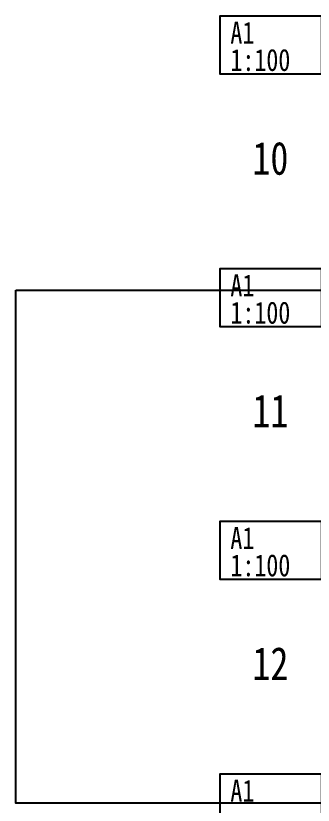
# Model space of a CAD drawing. Extents: x 27938 to 1507990, y 110129 to 923079.
# Drawn here: x 720175 to 811089, y 246827 to 488040 of the extents above; entities that cross this region are included whole.
import ezdxf

# ---------------------------------------------------------------- set-up
doc = ezdxf.new("R2010")
doc.units = 0
doc.header["$LTSCALE"] = 1000
doc.header["$MEASUREMENT"] = 0
doc.layers.add('text', color=7, linetype='Continuous')
doc.styles.add('黑体', font='simhei.ttf')

msp = doc.modelspace()

# ---------------------------------------------------------------- linework, layer by layer
at = {"ltscale": 0.5}
msp.add_lwpolyline([(720175.4, 404252.8), (972712.8, 404252.8), (972712.8, 247444), (720175.4, 247444)], close=True, dxfattribs=at)
at = {"layer": 'text', "color": 2}
for points in [[(813614.1, 470231.9), (782614.1, 470231.9), (782614.1, 488040.2), (813614.1, 488040.2)], [(813614.1, 393023.5), (782614.1, 393023.5), (782614.1, 410831.9), (813614.1, 410831.9)], [(813614.1, 315815.2), (782614.1, 315815.2), (782614.1, 333623.5), (813614.1, 333623.5)], [(813614.1, 238606.8), (782614.1, 238606.8), (782614.1, 256415.2), (813614.1, 256415.2)]]:
    msp.add_lwpolyline(points, close=True, dxfattribs=at)

# ---------------------------------------------------------------- texts
at = {"layer": 'text', "color": 2, "style": '黑体', "width": 0.8}
for s, p in [('A1', (785767.4, 479514.7)), ('1:100', (785777.3, 471188.6)), ('A1', (785767.4, 402306.3)), ('1:100', (785777.3, 393980.2)), ('A1', (785767.4, 325097.9)), ('1:100', (785777.3, 316771.8)), ('A1', (785767.4, 247889.6))]:
    msp.add_text(s, height=6729.45, dxfattribs=at).set_placement(p)
at = {"layer": 'text', "color": 1, "style": '黑体', "width": 0.8}
for s, p in [('10', (792512.3, 439478.8)), ('11', (792512.3, 362270.4)), ('12', (792512.3, 285062.1))]:
    msp.add_text(s, height=10094.18, dxfattribs=at).set_placement(p)

doc.saveas('drawing.dxf')
